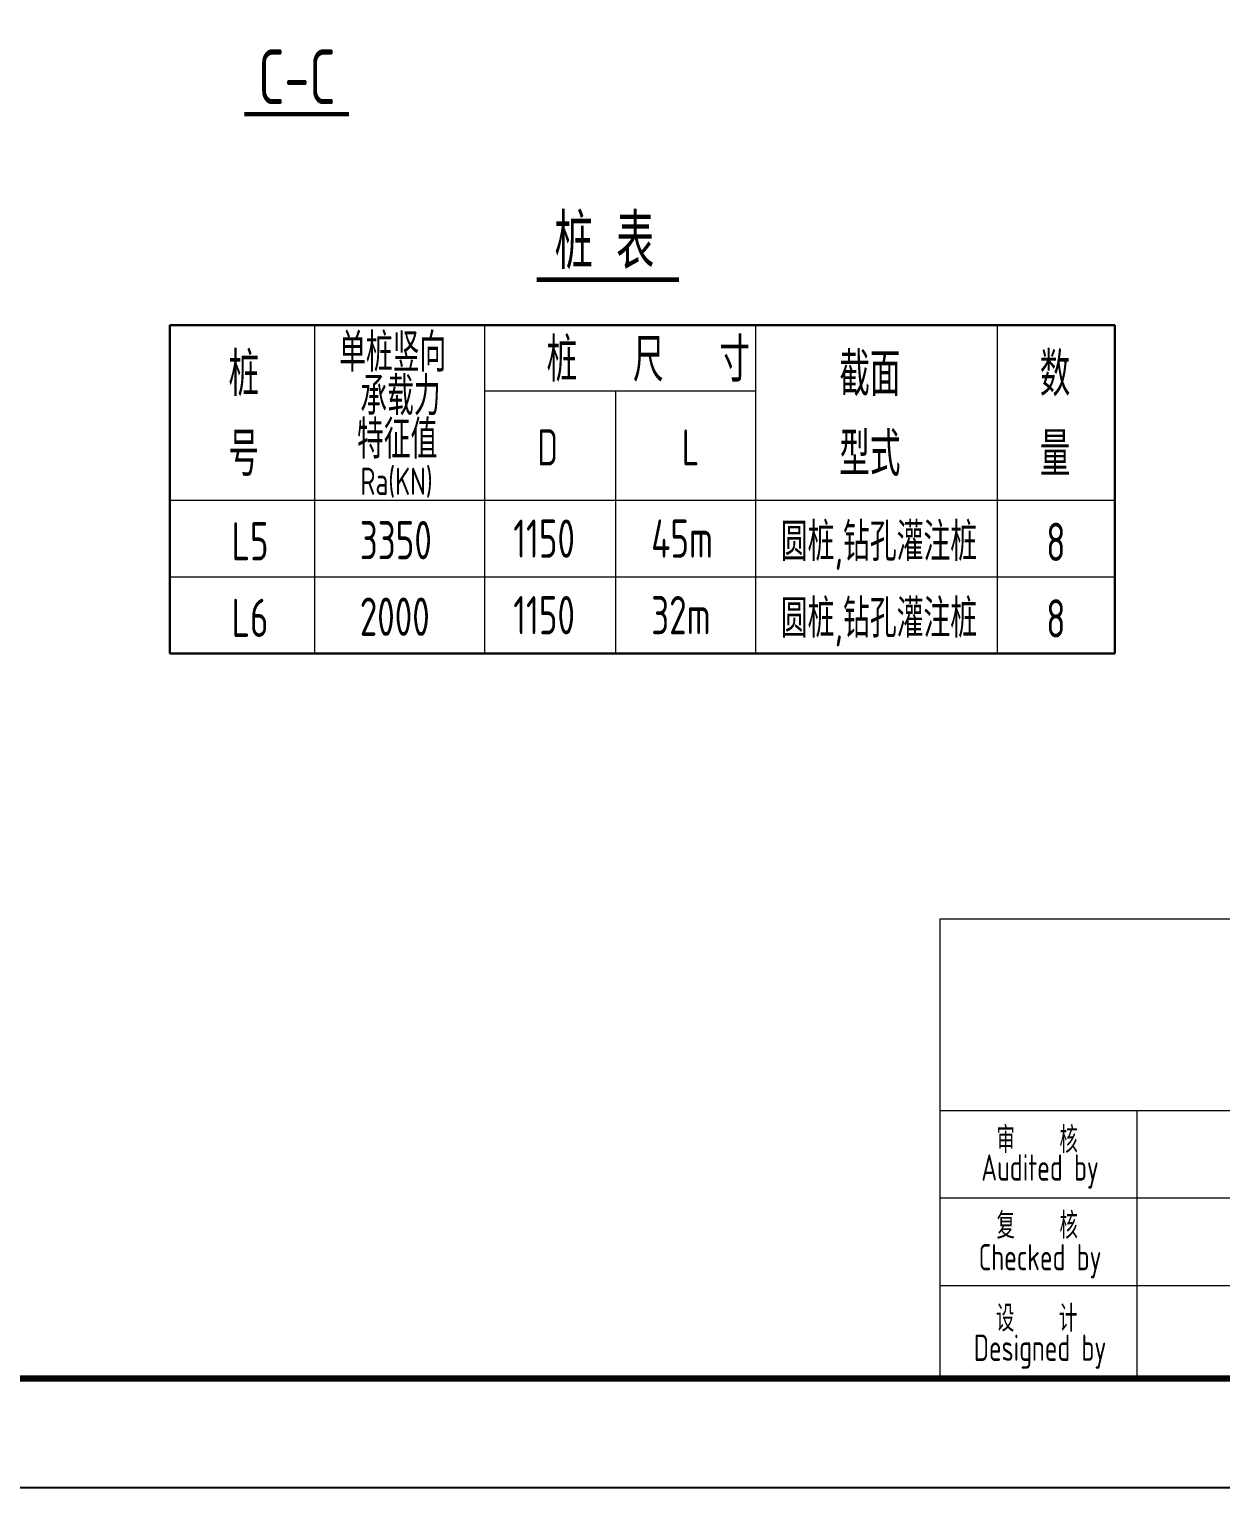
# Model space of a CAD drawing. Extents: x -2876908 to 633791, y -1383861 to 872234.
# Drawn here: x -497251 to -442755, y -847433 to -780749 of the extents above; entities that cross this region are included whole.
import ezdxf
from ezdxf.enums import TextEntityAlignment as Align

# ---------------------------------------------------------------- set-up
doc = ezdxf.new("R2010")
doc.units = 0
doc.header["$LTSCALE"] = 5
doc.header["$MEASUREMENT"] = 0
doc.layers.get('0').update_dxf_attribs({"linetype": 'CONTINUOUS', "lineweight": 25})
doc.layers.add('14', color=14, linetype='CONTINUOUS')
doc.layers.add('M_Dim', color=3, linetype='CONTINUOUS')
for name, color, linetype, lineweight in [('1粗实线', 1, 'CONTINUOUS', 30), ('2细实线', 5, 'CONTINUOUS', 18), ('6文本', 7, 'CONTINUOUS', 15), ('HFZT', 5, 'CONTINUOUS', 15), ('TEXT', 7, 'CONTINUOUS', 0)]:
    doc.layers.add(name, color=color, linetype=linetype, lineweight=lineweight)
doc.styles.add('TSSD_NORM', font='tssdeng.shx', dxfattribs={"width": 0.7, "bigfont": 'hztxt.shx'})
doc.styles.add('TSSD_Rein', font='tssdeng.shx', dxfattribs={"width": 0.7, "bigfont": 'hztxt.shx'})
doc.styles.add('图框-仿宋', font='tssdeng.shx', dxfattribs={"bigfont": 'hztxt.shx'})

# ---------------------------------------------------------------- blocks, each defined once
blk = doc.blocks.new('施工设计图框')
at = {"color": 7, "linetype": 'Continuous'}
blk.add_lwpolyline([(-395.5, -13.5), (-395.5, 283.5), (24.5, 283.5), (24.5, -13.5), (-395.5, -13.5)], dxfattribs=at)
at = {"layer": '1粗实线', "color": 7, "linetype": 'Continuous', "const_width": 0.6}
blk.add_lwpolyline([(-370.5, -3.5), (-370.5, 273.5), (14.5, 273.5), (14.5, -3.5), (-370.5, -3.5)], dxfattribs=at)
at = {"layer": 'HFZT'}
for p, q in [((-147.5, 38.5), (-147.5, -3.5)), ((14.5, 38.5), (-147.5, 38.5)), ((-147.5, 21), (14.5, 21)), ((-129.5, 21), (-129.5, -3.5)), ((-147.5, 13), (-111.5, 13)), ((-147.5, 5), (-111.5, 5)), ((-147.5, -3.5), (14.5, -3.5))]:
    blk.add_line(p, q, dxfattribs=at)
at = {"layer": 'HFZT', "style": '图框-仿宋', "width": 0.7}
for s, p in [('审    核', (-138.6, 18.45)), ('Audited by', (-138.34, 15.43)), ('复    核', (-138.6, 10.6)), ('Checked by', (-138.34, 7.23)), ('设    计', (-138.65, 2.1)), ('Designed by', (-138.34, -1.05))]:
    blk.add_text(s, height=2.4, dxfattribs=at).set_placement(p, align=Align.MIDDLE)
at = {"layer": 'HFZT', "color": 2, "style": 'TSSD_NORM', "width": 0.7}
for tag, height, p in [('比例尺', 2.5, (7.25, 17.5)), ('图号', 2.5, (-20.49, 3.5)), ('日期', 2.5, (7.25, 3.5)), ('图名', 4, (-76.24, 0.75))]:
    blk.add_attdef(tag, text='', height=height, dxfattribs=at).set_placement(p, align=Align.MIDDLE)

msp = doc.modelspace()

# ---------------------------------------------------------------- linework, layer by layer
at = {"const_width": 208.333}
msp.add_lwpolyline([(-474042.739, -792196.77), (-467537.343, -792196.77)], dxfattribs=at)
at = {"layer": '1粗实线'}
for p, q in [((-490814.39, -794286.845), (-447609.491, -794286.845)), ((-490814.39, -794286.845), (-490814.39, -809286.845)), ((-447609.491, -794286.845), (-447609.491, -809286.845)), ((-490814.39, -809286.845), (-447609.491, -809286.845))]:
    msp.add_line(p, q, dxfattribs=at)
at = {"layer": '2细实线'}
for p, q in [((-484204.02, -794286.845), (-484204.02, -809286.845)), ((-476433.665, -794286.845), (-476433.665, -809286.845)), ((-464033.649, -794286.845), (-464033.649, -809286.845)), ((-452990.202, -794286.845), (-452990.202, -809286.845)), ((-476433.665, -797286.845), (-464033.649, -797286.845)), ((-470433.665, -797286.845), (-470433.665, -809286.845)), ((-490814.39, -802286.845), (-447609.491, -802286.845)), ((-490814.39, -805786.845), (-447609.491, -805786.845))]:
    msp.add_line(p, q, dxfattribs=at)
at = {"layer": 'M_Dim', "elevation": 2480000}
msp.add_lwpolyline([(-487410.802, -784629.854, 200, 200, 0), (-482617.702, -784629.854, 200, 200, 0)], format="xyseb", dxfattribs=at)

# ---------------------------------------------------------------- block references
at = {"xscale": 500, "yscale": 500, "zscale": 500}
msp.add_blockref('施工设计图框', (-381851.363, -840682.579), dxfattribs=at)

# ---------------------------------------------------------------- texts
at = {"layer": '14', "color": 0, "style": 'TSSD_Rein', "width": 0.7}
for s, height, p in [('桩   尺   寸           ', 2000, (-473586.447, -796864.318)), ('桩              ', 2000, (-488133.54, -797523.562)), ('截面', 2000, (-460204.727, -797523.562)), ('数', 2000, (-451036.313, -797523.562)), ('承载力', 1750, (-482108.432, -798400.174)), ('特征值', 1750, (-482259.466, -800377.805)), ('号            ', 2000, (-488133.54, -801175.2)), ('D', 1650, (-474014.281, -800691.134)), ('L', 1650, (-467401.318, -800691.134)), ('型式', 2000, (-460204.727, -801175.2)), ('量', 2000, (-451036.313, -801175.2)), ('Ra(KN)', 1250, (-482105.398, -802044.544))]:
    msp.add_text(s, height=height, dxfattribs=at).set_placement(p)
at = {"layer": '6文本', "style": 'TSSD_NORM', "width": 0.7}
for s, p in [('C-C', (-485009.3, -782923.181)), ('桩 表', (-470942.895, -790336.49))]:
    msp.add_text(s, height=2500, dxfattribs=at).set_placement(p, align=Align.MIDDLE)
msp.add_text('单桩竖向', height=1750, dxfattribs=at).set_placement((-483076.663, -796405.376))
at = {"layer": 'TEXT', "style": 'TSSD_Rein', "width": 0.7}
for s, p in [('L5', (-487994.305, -805033.663)), ('3350', (-482131.8, -804983.878)), ('1150', (-475112.047, -804913.878)), ('45m', (-468804.437, -804913.878)), ('圆桩,钻孔灌注桩', (-462877.382, -805062.414)), ('8', (-450738.432, -805062.414)), ('L6', (-487994.305, -808533.663)), ('2000', (-482131.8, -808483.878)), ('1150', (-475112.047, -808413.878)), ('32m', (-468804.437, -808413.878)), ('圆桩,钻孔灌注桩', (-462877.382, -808562.414)), ('8', (-450738.432, -808562.414))]:
    msp.add_text(s, height=1750, dxfattribs=at).set_placement(p)

doc.saveas('drawing.dxf')
